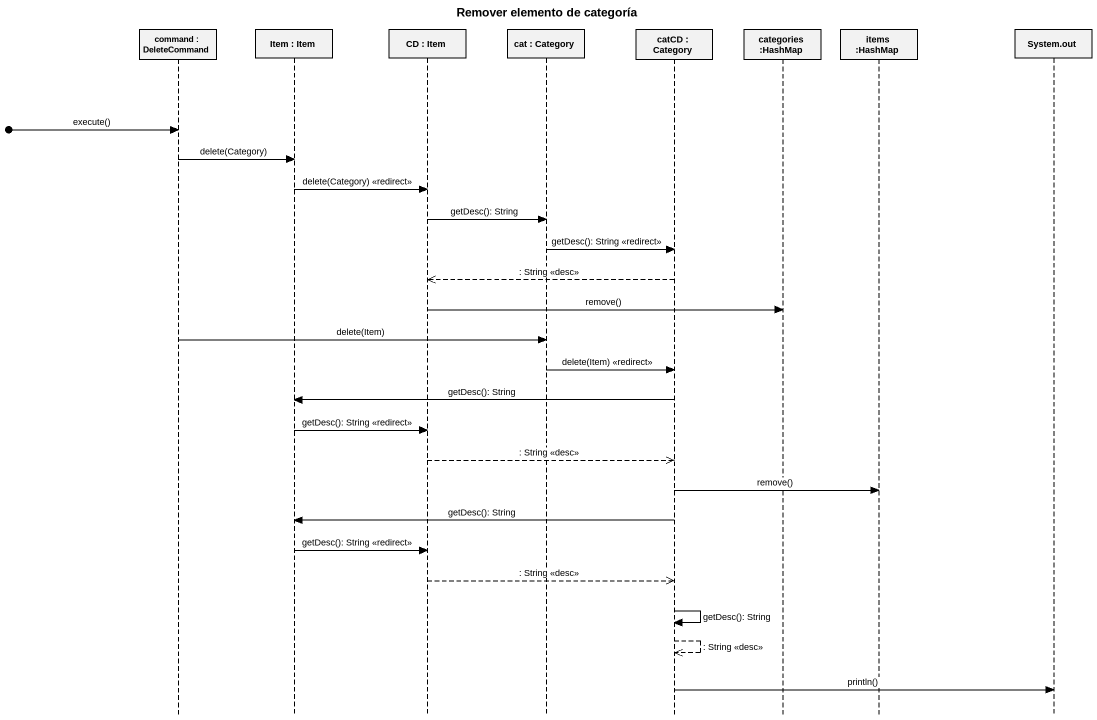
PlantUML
@startuml
title Remover elemento de categoría
hide footbox
participant "command : DeleteCommand" as command
participant "Item : Item" as Item
participant "CD : Item" as CD
participant "cat : Category" as cat
participant "catCD : Category" as catCD
participant "categories :HashMap" as categories_HashMap
participant "items :HashMap" as items_HashMap
participant "System.out" as System_out

[o-> command : execute()
command -> Item : delete(Category)
Item -> CD : delete(Category) <<redirect>>
CD -> cat : getDesc(): String
cat -> catCD : getDesc(): String <<redirect>>
catCD -->> CD : : String <<desc>>
CD -> categories_HashMap : remove()
command -> cat : delete(Item)
cat -> catCD : delete(Item) <<redirect>>
catCD -> Item : getDesc(): String
Item -> CD : getDesc(): String <<redirect>>
CD -->> catCD : : String <<desc>>
catCD -> items_HashMap : remove()
catCD -> Item : getDesc(): String
Item -> CD : getDesc(): String <<redirect>>
CD -->> catCD : : String <<desc>>
catCD -> catCD : getDesc(): String
catCD -->> catCD : : String <<desc>>
catCD -> System_out : println()
@enduml
